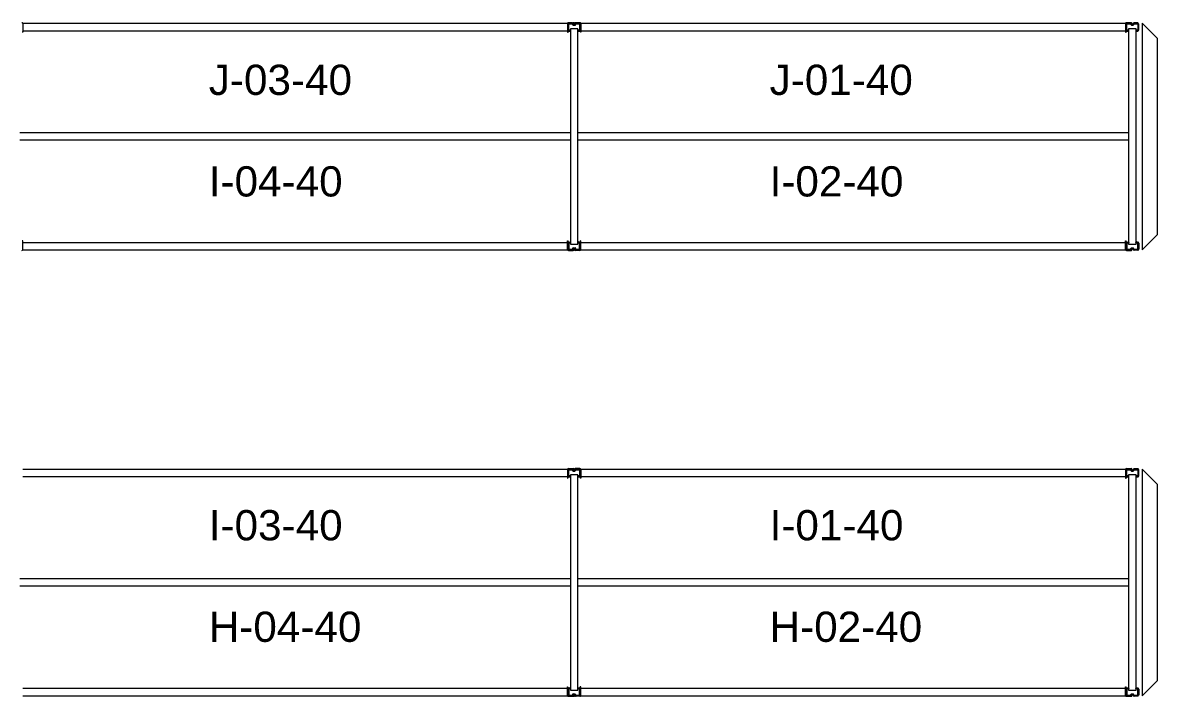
# Model space of a CAD drawing. Header units: inches. Extents: x 2743 to 10591, y -1604 to 5792.
# Drawn here: x 8731.9 to 9032, y 137.6 to 315.8 of the extents above; entities that cross this region are included whole.
import ezdxf

# ---------------------------------------------------------------- set-up
doc = ezdxf.new("R2010")
doc.units = ezdxf.units.IN
doc.header["$LTSCALE"] = 0.1875
doc.header["$MEASUREMENT"] = 0
for name, color, linetype, lineweight in [('22 Dimension', 7, 'Continuous', 5), ('32 Echelle', 160, 'Continuous', 15), ('33 Poutre', 30, 'Continuous', 15), ('37 Protection', 1, 'Continuous', 15)]:
    doc.layers.add(name, color=color, linetype=linetype, lineweight=lineweight)
doc.styles.add('arial', font='')
doc.styles.get('arial').set_extended_font_data('Arial')

msp = doc.modelspace()

# ---------------------------------------------------------------- hatches: boundary and pattern name
at = {"layer": '32 Echelle'}
for points in [[(8876.77285, 313.49574), (8876.77285, 313.68324), (8876.58535, 313.68324)], [(8876.77285, 313.49574), (8876.77285, 313.68324), (8876.58535, 313.68324)], [(8878.77285, 313.49574), (8878.77285, 313.68324), (8878.96035, 313.68324)], [(8878.77285, 313.49574), (8878.77285, 313.68324), (8878.96035, 313.68324)], [(9024.39785, 313.49574), (9024.39785, 313.68324), (9024.21035, 313.68324)], [(9026.39785, 313.49574), (9026.39785, 313.68324), (9026.58535, 313.68324)], [(8876.77285, 257.87074), (8876.77285, 257.68324), (8876.58535, 257.68324)], [(8876.77285, 257.87074), (8876.77285, 257.68324), (8876.58535, 257.68324)], [(8878.77285, 257.87074), (8878.77285, 257.68324), (8878.96035, 257.68324)], [(8878.77285, 257.87074), (8878.77285, 257.68324), (8878.96035, 257.68324)], [(9024.39785, 257.87074), (9024.39785, 257.68324), (9024.21035, 257.68324)], [(9026.39785, 257.87074), (9026.39785, 257.68324), (9026.58535, 257.68324)], [(8876.7668, 195.49574), (8876.7668, 195.68324), (8876.5793, 195.68324)], [(8876.7668, 195.49574), (8876.7668, 195.68324), (8876.5793, 195.68324)], [(8878.7668, 195.49574), (8878.7668, 195.68324), (8878.9543, 195.68324)], [(8878.7668, 195.49574), (8878.7668, 195.68324), (8878.9543, 195.68324)], [(9024.3918, 195.49574), (9024.3918, 195.68324), (9024.2043, 195.68324)], [(9026.3918, 195.49574), (9026.3918, 195.68324), (9026.5793, 195.68324)], [(8876.7668, 139.87074), (8876.7668, 139.68324), (8876.5793, 139.68324)], [(8876.7668, 139.87074), (8876.7668, 139.68324), (8876.5793, 139.68324)], [(8878.7668, 139.87074), (8878.7668, 139.68324), (8878.9543, 139.68324)], [(8878.7668, 139.87074), (8878.7668, 139.68324), (8878.9543, 139.68324)], [(9024.3918, 139.87074), (9024.3918, 139.68324), (9024.2043, 139.68324)], [(9026.3918, 139.87074), (9026.3918, 139.68324), (9026.5793, 139.68324)]]:
    msp.add_hatch(color=256, dxfattribs=at).paths.add_polyline_path(points)

# ---------------------------------------------------------------- linework, layer by layer
at = {"layer": '22 Dimension'}
for p, q in [((8876.77285, 286.68324), (8731.14785, 286.68324)), ((9024.39785, 286.68324), (8878.77285, 286.68324)), ((8876.77285, 284.68324), (8731.14785, 284.68324)), ((9024.39785, 284.68324), (8878.77285, 284.68324)), ((8876.7668, 168.68324), (8731.1418, 168.68324)), ((9024.3918, 168.68324), (8878.7668, 168.68324)), ((8876.7668, 166.68324), (8731.1418, 166.68324)), ((9024.3918, 166.68324), (8878.7668, 166.68324))]:
    msp.add_line(p, q, dxfattribs=at)
at = {"layer": '32 Echelle', "linetype": 'Continuous', "lineweight": 25}
for p, q in [((8876.14789, 315.49949), (8876.14789, 313.86699)), ((8876.14789, 315.49949), (8876.14789, 313.86699)), ((8876.23789, 313.86699), (8876.23789, 315.49949)), ((8876.23789, 313.86699), (8876.23789, 315.49949)), ((8877.26048, 315.68324), (8876.33164, 315.68324)), ((8877.26048, 315.68324), (8876.33164, 315.68324)), ((8876.33164, 315.59324), (8877.26048, 315.59324)), ((8876.33164, 315.59324), (8877.26048, 315.59324)), ((8877.35013, 315.5269), (8877.39404, 315.38326)), ((8877.35013, 315.5269), (8877.39404, 315.38326)), ((8877.48011, 315.40958), (8877.4362, 315.55321)), ((8877.48011, 315.40958), (8877.4362, 315.55321)), ((8877.97593, 315.34324), (8877.56976, 315.34324)), ((8877.97593, 315.34324), (8877.56976, 315.34324)), ((8877.56976, 315.25324), (8877.97593, 315.25324)), ((8877.56976, 315.25324), (8877.97593, 315.25324)), ((8878.10949, 315.55321), (8878.06558, 315.40958)), ((8878.10949, 315.55321), (8878.06558, 315.40958)), ((8878.15165, 315.38326), (8878.19556, 315.5269)), ((8878.15165, 315.38326), (8878.19556, 315.5269)), ((8879.21405, 315.68324), (8878.28522, 315.68324)), ((8879.21405, 315.68324), (8878.28522, 315.68324)), ((8878.28522, 315.59324), (8879.21405, 315.59324)), ((8878.28522, 315.59324), (8879.21405, 315.59324)), ((8879.3078, 315.49949), (8879.3078, 313.86699)), ((8879.3078, 315.49949), (8879.3078, 313.86699)), ((8879.3978, 313.86699), (8879.3978, 315.49949)), ((8879.3978, 313.86699), (8879.3978, 315.49949)), ((9023.77289, 315.49949), (9023.77289, 313.86699)), ((9023.86289, 313.86699), (9023.86289, 315.49949)), ((9024.88548, 315.68324), (9023.95664, 315.68324)), ((9023.95664, 315.59324), (9024.88548, 315.59324)), ((9024.97513, 315.5269), (9025.01904, 315.38326)), ((9025.10511, 315.40958), (9025.0612, 315.55321)), ((9025.60093, 315.34324), (9025.19476, 315.34324)), ((9025.19476, 315.25324), (9025.60093, 315.25324)), ((9025.73449, 315.55321), (9025.69058, 315.40958)), ((9025.77665, 315.38326), (9025.82056, 315.5269)), ((9026.83905, 315.68324), (9025.91022, 315.68324)), ((9025.91022, 315.59324), (9026.83905, 315.59324)), ((9026.9328, 315.49949), (9026.9328, 313.86699)), ((9027.0228, 313.86699), (9027.0228, 315.49949)), ((8876.74789, 313.77324), (8876.33164, 313.77324)), ((8876.74789, 313.77324), (8876.33164, 313.77324)), ((8876.33164, 313.68324), (8876.74789, 313.68324)), ((8876.33164, 313.68324), (8876.74789, 313.68324)), ((8876.74789, 313.68324), (8876.74789, 313.77324)), ((8876.74789, 313.68324), (8876.74789, 313.77324)), ((8879.21405, 313.77324), (8878.7978, 313.77324)), ((8878.7978, 313.77324), (8878.7978, 313.68324)), ((8879.21405, 313.77324), (8878.7978, 313.77324)), ((8878.7978, 313.77324), (8878.7978, 313.68324)), ((8878.7978, 313.68324), (8879.21405, 313.68324)), ((8878.7978, 313.68324), (8879.21405, 313.68324)), ((9024.37289, 313.77324), (9023.95664, 313.77324)), ((9023.95664, 313.68324), (9024.37289, 313.68324)), ((9024.37289, 313.68324), (9024.37289, 313.77324)), ((9026.83905, 313.77324), (9026.4228, 313.77324)), ((9026.4228, 313.77324), (9026.4228, 313.68324)), ((9026.4228, 313.68324), (9026.83905, 313.68324)), ((8876.14789, 255.86699), (8876.14789, 257.49949)), ((8876.14789, 255.86699), (8876.14789, 257.49949)), ((8876.23789, 257.49949), (8876.23789, 255.86699)), ((8876.23789, 257.49949), (8876.23789, 255.86699)), ((8876.33164, 257.68324), (8876.74789, 257.68324)), ((8876.33164, 257.68324), (8876.74789, 257.68324)), ((8876.74789, 257.59324), (8876.33164, 257.59324)), ((8876.74789, 257.59324), (8876.33164, 257.59324)), ((8876.33164, 255.77324), (8877.26048, 255.77324)), ((8876.33164, 255.77324), (8877.26048, 255.77324)), ((8877.26048, 255.68324), (8876.33164, 255.68324)), ((8877.26048, 255.68324), (8876.33164, 255.68324)), ((8876.74789, 257.68324), (8876.74789, 257.59324)), ((8876.74789, 257.68324), (8876.74789, 257.59324)), ((8877.35013, 255.83958), (8877.39404, 255.98321)), ((8877.35013, 255.83958), (8877.39404, 255.98321)), ((8877.48011, 255.9569), (8877.4362, 255.81326)), ((8877.48011, 255.9569), (8877.4362, 255.81326)), ((8877.56976, 256.11324), (8877.97593, 256.11324)), ((8877.56976, 256.11324), (8877.97593, 256.11324)), ((8877.97593, 256.02324), (8877.56976, 256.02324)), ((8877.97593, 256.02324), (8877.56976, 256.02324)), ((8878.10949, 255.81326), (8878.06558, 255.9569)), ((8878.10949, 255.81326), (8878.06558, 255.9569)), ((8878.15165, 255.98321), (8878.19556, 255.83958)), ((8878.15165, 255.98321), (8878.19556, 255.83958)), ((8878.28522, 255.77324), (8879.21405, 255.77324)), ((8878.28522, 255.77324), (8879.21405, 255.77324)), ((8879.21405, 255.68324), (8878.28522, 255.68324)), ((8879.21405, 255.68324), (8878.28522, 255.68324)), ((8878.7978, 257.68324), (8879.21405, 257.68324)), ((8878.7978, 257.59324), (8878.7978, 257.68324)), ((8878.7978, 257.68324), (8879.21405, 257.68324)), ((8878.7978, 257.59324), (8878.7978, 257.68324)), ((8879.21405, 257.59324), (8878.7978, 257.59324)), ((8879.21405, 257.59324), (8878.7978, 257.59324)), ((8879.3078, 255.86699), (8879.3078, 257.49949)), ((8879.3078, 255.86699), (8879.3078, 257.49949)), ((8879.3978, 257.49949), (8879.3978, 255.86699)), ((8879.3978, 257.49949), (8879.3978, 255.86699)), ((9023.77289, 255.86699), (9023.77289, 257.49949)), ((9023.86289, 257.49949), (9023.86289, 255.86699)), ((9023.95664, 257.68324), (9024.37289, 257.68324)), ((9024.37289, 257.59324), (9023.95664, 257.59324)), ((9023.95664, 255.77324), (9024.88548, 255.77324)), ((9024.88548, 255.68324), (9023.95664, 255.68324)), ((9024.37289, 257.68324), (9024.37289, 257.59324)), ((9024.97513, 255.83958), (9025.01904, 255.98321)), ((9025.10511, 255.9569), (9025.0612, 255.81326)), ((9025.19476, 256.11324), (9025.60093, 256.11324)), ((9025.60093, 256.02324), (9025.19476, 256.02324)), ((9025.73449, 255.81326), (9025.69058, 255.9569)), ((9025.77665, 255.98321), (9025.82056, 255.83958)), ((9025.91022, 255.77324), (9026.83905, 255.77324)), ((9026.83905, 255.68324), (9025.91022, 255.68324)), ((9026.4228, 257.68324), (9026.83905, 257.68324)), ((9026.4228, 257.59324), (9026.4228, 257.68324)), ((9026.83905, 257.59324), (9026.4228, 257.59324)), ((9026.9328, 255.86699), (9026.9328, 257.49949)), ((9027.0228, 257.49949), (9027.0228, 255.86699)), ((8876.14185, 197.49949), (8876.14185, 195.86699)), ((8876.14185, 197.49949), (8876.14185, 195.86699)), ((8876.23185, 195.86699), (8876.23185, 197.49949)), ((8876.23185, 195.86699), (8876.23185, 197.49949)), ((8877.25443, 197.68324), (8876.3256, 197.68324)), ((8877.25443, 197.68324), (8876.3256, 197.68324)), ((8876.3256, 197.59324), (8877.25443, 197.59324)), ((8876.3256, 197.59324), (8877.25443, 197.59324)), ((8876.74185, 195.77324), (8876.3256, 195.77324)), ((8876.74185, 195.77324), (8876.3256, 195.77324)), ((8876.3256, 195.68324), (8876.74185, 195.68324)), ((8876.3256, 195.68324), (8876.74185, 195.68324)), ((8876.74185, 195.68324), (8876.74185, 195.77324)), ((8876.74185, 195.68324), (8876.74185, 195.77324)), ((8877.34409, 197.5269), (8877.388, 197.38326)), ((8877.34409, 197.5269), (8877.388, 197.38326)), ((8877.47407, 197.40958), (8877.43015, 197.55321)), ((8877.47407, 197.40958), (8877.43015, 197.55321)), ((8877.96989, 197.34324), (8877.56372, 197.34324)), ((8877.96989, 197.34324), (8877.56372, 197.34324)), ((8877.56372, 197.25324), (8877.96989, 197.25324)), ((8877.56372, 197.25324), (8877.96989, 197.25324)), ((8878.10345, 197.55321), (8878.05954, 197.40958)), ((8878.10345, 197.55321), (8878.05954, 197.40958)), ((8878.14561, 197.38326), (8878.18952, 197.5269)), ((8878.14561, 197.38326), (8878.18952, 197.5269)), ((8879.20801, 197.68324), (8878.27917, 197.68324)), ((8879.20801, 197.68324), (8878.27917, 197.68324)), ((8878.27917, 197.59324), (8879.20801, 197.59324)), ((8878.27917, 197.59324), (8879.20801, 197.59324)), ((8879.20801, 195.77324), (8878.79176, 195.77324)), ((8878.79176, 195.77324), (8878.79176, 195.68324)), ((8879.20801, 195.77324), (8878.79176, 195.77324)), ((8878.79176, 195.77324), (8878.79176, 195.68324)), ((8878.79176, 195.68324), (8879.20801, 195.68324)), ((8878.79176, 195.68324), (8879.20801, 195.68324)), ((8879.30176, 197.49949), (8879.30176, 195.86699)), ((8879.30176, 197.49949), (8879.30176, 195.86699)), ((8879.39176, 195.86699), (8879.39176, 197.49949)), ((8879.39176, 195.86699), (8879.39176, 197.49949)), ((9023.76685, 197.49949), (9023.76685, 195.86699)), ((9023.85685, 195.86699), (9023.85685, 197.49949)), ((9024.87943, 197.68324), (9023.9506, 197.68324)), ((9023.9506, 197.59324), (9024.87943, 197.59324)), ((9024.36685, 195.77324), (9023.9506, 195.77324)), ((9023.9506, 195.68324), (9024.36685, 195.68324)), ((9024.36685, 195.68324), (9024.36685, 195.77324)), ((9024.96909, 197.5269), (9025.013, 197.38326)), ((9025.09907, 197.40958), (9025.05515, 197.55321)), ((9025.59489, 197.34324), (9025.18872, 197.34324)), ((9025.18872, 197.25324), (9025.59489, 197.25324)), ((9025.72845, 197.55321), (9025.68454, 197.40958)), ((9025.77061, 197.38326), (9025.81452, 197.5269)), ((9026.83301, 197.68324), (9025.90417, 197.68324)), ((9025.90417, 197.59324), (9026.83301, 197.59324)), ((9026.83301, 195.77324), (9026.41676, 195.77324)), ((9026.41676, 195.77324), (9026.41676, 195.68324)), ((9026.41676, 195.68324), (9026.83301, 195.68324)), ((9026.92676, 197.49949), (9026.92676, 195.86699)), ((9027.01676, 195.86699), (9027.01676, 197.49949)), ((8876.14185, 137.86699), (8876.14185, 139.49949)), ((8876.14185, 137.86699), (8876.14185, 139.49949)), ((8876.23185, 139.49949), (8876.23185, 137.86699)), ((8876.23185, 139.49949), (8876.23185, 137.86699)), ((8876.3256, 139.68324), (8876.74185, 139.68324)), ((8876.3256, 139.68324), (8876.74185, 139.68324)), ((8876.74185, 139.59324), (8876.3256, 139.59324)), ((8876.74185, 139.59324), (8876.3256, 139.59324)), ((8876.74185, 139.68324), (8876.74185, 139.59324)), ((8876.74185, 139.68324), (8876.74185, 139.59324)), ((8877.56372, 138.11324), (8877.96989, 138.11324)), ((8877.56372, 138.11324), (8877.96989, 138.11324)), ((8878.79176, 139.68324), (8879.20801, 139.68324)), ((8878.79176, 139.59324), (8878.79176, 139.68324)), ((8878.79176, 139.68324), (8879.20801, 139.68324)), ((8878.79176, 139.59324), (8878.79176, 139.68324)), ((8879.20801, 139.59324), (8878.79176, 139.59324)), ((8879.20801, 139.59324), (8878.79176, 139.59324)), ((8879.30176, 137.86699), (8879.30176, 139.49949)), ((8879.30176, 137.86699), (8879.30176, 139.49949)), ((8879.39176, 139.49949), (8879.39176, 137.86699)), ((8879.39176, 139.49949), (8879.39176, 137.86699)), ((9023.76685, 137.86699), (9023.76685, 139.49949)), ((9023.85685, 139.49949), (9023.85685, 137.86699)), ((9023.9506, 139.68324), (9024.36685, 139.68324)), ((9024.36685, 139.59324), (9023.9506, 139.59324)), ((9024.36685, 139.68324), (9024.36685, 139.59324)), ((9025.18872, 138.11324), (9025.59489, 138.11324)), ((9026.41676, 139.68324), (9026.83301, 139.68324)), ((9026.41676, 139.59324), (9026.41676, 139.68324)), ((9026.83301, 139.59324), (9026.41676, 139.59324)), ((9026.92676, 137.86699), (9026.92676, 139.49949)), ((9027.01676, 139.49949), (9027.01676, 137.86699)), ((8876.3256, 137.77324), (8877.25443, 137.77324)), ((8876.3256, 137.77324), (8877.25443, 137.77324)), ((8877.25443, 137.68324), (8876.3256, 137.68324)), ((8877.25443, 137.68324), (8876.3256, 137.68324)), ((8877.34409, 137.83958), (8877.388, 137.98321)), ((8877.34409, 137.83958), (8877.388, 137.98321)), ((8877.47407, 137.9569), (8877.43015, 137.81326)), ((8877.47407, 137.9569), (8877.43015, 137.81326)), ((8877.96989, 138.02324), (8877.56372, 138.02324)), ((8877.96989, 138.02324), (8877.56372, 138.02324)), ((8878.10345, 137.81326), (8878.05954, 137.9569)), ((8878.10345, 137.81326), (8878.05954, 137.9569)), ((8878.14561, 137.98321), (8878.18952, 137.83958)), ((8878.14561, 137.98321), (8878.18952, 137.83958)), ((8878.27917, 137.77324), (8879.20801, 137.77324)), ((8878.27917, 137.77324), (8879.20801, 137.77324)), ((8879.20801, 137.68324), (8878.27917, 137.68324)), ((8879.20801, 137.68324), (8878.27917, 137.68324)), ((9023.9506, 137.77324), (9024.87943, 137.77324)), ((9024.87943, 137.68324), (9023.9506, 137.68324)), ((9024.96909, 137.83958), (9025.013, 137.98321)), ((9025.09907, 137.9569), (9025.05515, 137.81326)), ((9025.59489, 138.02324), (9025.18872, 138.02324)), ((9025.72845, 137.81326), (9025.68454, 137.9569)), ((9025.77061, 137.98321), (9025.81452, 137.83958)), ((9025.90417, 137.77324), (9026.83301, 137.77324)), ((9026.83301, 137.68324), (9025.90417, 137.68324))]:
    msp.add_line(p, q, dxfattribs=at)
at = {"layer": '32 Echelle'}
for p, q in [((8876.77285, 313.68324), (8876.58535, 313.68324)), ((8876.77285, 313.49574), (8876.58535, 313.68324)), ((8876.77285, 313.68324), (8876.58535, 313.68324)), ((8876.77285, 313.49574), (8876.58535, 313.68324)), ((8878.77285, 314.18324), (8876.77285, 314.18324)), ((8876.77285, 314.18324), (8876.77285, 257.18324)), ((8878.77285, 314.18324), (8876.77285, 314.18324)), ((8876.77285, 314.18324), (8876.77285, 257.18324)), ((8876.77285, 313.49574), (8876.77285, 313.68324)), ((8876.77285, 313.49574), (8876.77285, 313.68324)), ((8878.77285, 257.18324), (8878.77285, 314.18324)), ((8878.77285, 257.18324), (8878.77285, 314.18324)), ((8878.77285, 313.68324), (8878.96035, 313.68324)), ((8878.77285, 313.49574), (8878.77285, 313.68324)), ((8878.77285, 313.49574), (8878.96035, 313.68324)), ((8878.77285, 313.68324), (8878.96035, 313.68324)), ((8878.77285, 313.49574), (8878.77285, 313.68324)), ((8878.77285, 313.49574), (8878.96035, 313.68324)), ((9024.39785, 313.68324), (9024.21035, 313.68324)), ((9024.39785, 313.49574), (9024.21035, 313.68324)), ((9026.39785, 314.18324), (9024.39785, 314.18324)), ((9024.39785, 314.18324), (9024.39785, 257.18324)), ((9024.39785, 313.49574), (9024.39785, 313.68324)), ((9026.39785, 257.18324), (9026.39785, 314.18324)), ((9026.39785, 313.68324), (9026.58535, 313.68324)), ((9026.39785, 313.49574), (9026.39785, 313.68324)), ((9026.39785, 313.49574), (9026.58535, 313.68324)), ((8876.77285, 257.87074), (8876.58535, 257.68324)), ((8876.77285, 257.87074), (8876.58535, 257.68324)), ((8876.77285, 257.68324), (8876.58535, 257.68324)), ((8876.77285, 257.68324), (8876.58535, 257.68324)), ((8876.77285, 257.87074), (8876.77285, 257.68324)), ((8876.77285, 257.87074), (8876.77285, 257.68324)), ((8876.77285, 257.18324), (8878.77285, 257.18324)), ((8876.77285, 257.18324), (8878.77285, 257.18324)), ((8878.77285, 257.87074), (8878.77285, 257.68324)), ((8878.77285, 257.87074), (8878.96035, 257.68324)), ((8878.77285, 257.87074), (8878.77285, 257.68324)), ((8878.77285, 257.87074), (8878.96035, 257.68324)), ((8878.77285, 257.68324), (8878.96035, 257.68324)), ((8878.77285, 257.68324), (8878.96035, 257.68324)), ((9024.39785, 257.87074), (9024.21035, 257.68324)), ((9024.39785, 257.68324), (9024.21035, 257.68324)), ((9024.39785, 257.87074), (9024.39785, 257.68324)), ((9024.39785, 257.18324), (9026.39785, 257.18324)), ((9026.39785, 257.87074), (9026.39785, 257.68324)), ((9026.39785, 257.87074), (9026.58535, 257.68324)), ((9026.39785, 257.68324), (9026.58535, 257.68324)), ((8876.7668, 195.68324), (8876.5793, 195.68324)), ((8876.7668, 195.49574), (8876.5793, 195.68324)), ((8876.7668, 195.68324), (8876.5793, 195.68324)), ((8876.7668, 195.49574), (8876.5793, 195.68324)), ((8878.7668, 196.18324), (8876.7668, 196.18324)), ((8876.7668, 196.18324), (8876.7668, 139.18324)), ((8878.7668, 196.18324), (8876.7668, 196.18324)), ((8876.7668, 196.18324), (8876.7668, 139.18324)), ((8876.7668, 195.49574), (8876.7668, 195.68324)), ((8876.7668, 195.49574), (8876.7668, 195.68324)), ((8878.7668, 139.18324), (8878.7668, 196.18324)), ((8878.7668, 139.18324), (8878.7668, 196.18324)), ((8878.7668, 195.68324), (8878.9543, 195.68324)), ((8878.7668, 195.49574), (8878.7668, 195.68324)), ((8878.7668, 195.49574), (8878.9543, 195.68324)), ((8878.7668, 195.68324), (8878.9543, 195.68324)), ((8878.7668, 195.49574), (8878.7668, 195.68324)), ((8878.7668, 195.49574), (8878.9543, 195.68324)), ((9024.3918, 195.68324), (9024.2043, 195.68324)), ((9024.3918, 195.49574), (9024.2043, 195.68324)), ((9026.3918, 196.18324), (9024.3918, 196.18324)), ((9024.3918, 196.18324), (9024.3918, 139.18324)), ((9024.3918, 195.49574), (9024.3918, 195.68324)), ((9026.3918, 139.18324), (9026.3918, 196.18324)), ((9026.3918, 195.68324), (9026.5793, 195.68324)), ((9026.3918, 195.49574), (9026.3918, 195.68324)), ((9026.3918, 195.49574), (9026.5793, 195.68324)), ((8876.7668, 139.87074), (8876.5793, 139.68324)), ((8876.7668, 139.87074), (8876.5793, 139.68324)), ((8876.7668, 139.68324), (8876.5793, 139.68324)), ((8876.7668, 139.68324), (8876.5793, 139.68324)), ((8876.7668, 139.87074), (8876.7668, 139.68324)), ((8876.7668, 139.87074), (8876.7668, 139.68324)), ((8876.7668, 139.18324), (8878.7668, 139.18324)), ((8876.7668, 139.18324), (8878.7668, 139.18324)), ((8878.7668, 139.87074), (8878.7668, 139.68324)), ((8878.7668, 139.87074), (8878.9543, 139.68324)), ((8878.7668, 139.87074), (8878.7668, 139.68324)), ((8878.7668, 139.87074), (8878.9543, 139.68324)), ((8878.7668, 139.68324), (8878.9543, 139.68324)), ((8878.7668, 139.68324), (8878.9543, 139.68324)), ((9024.3918, 139.87074), (9024.2043, 139.68324)), ((9024.3918, 139.68324), (9024.2043, 139.68324)), ((9024.3918, 139.87074), (9024.3918, 139.68324)), ((9024.3918, 139.18324), (9026.3918, 139.18324)), ((9026.3918, 139.87074), (9026.3918, 139.68324)), ((9026.3918, 139.87074), (9026.5793, 139.68324)), ((9026.3918, 139.68324), (9026.5793, 139.68324))]:
    msp.add_line(p, q, dxfattribs=at)
at = {"layer": '32 Echelle', "linetype": 'Continuous', "lineweight": 25}
for centre, radius, start, end in [((8876.33164, 315.49949), 0.18375, 90, 180), ((8876.33164, 315.49949), 0.18375, 90, 180), ((8876.33164, 315.49949), 0.09375, 90, 180), ((8876.33164, 315.49949), 0.09375, 90, 180), ((8877.26048, 315.49949), 0.18375, 17, 90), ((8877.26048, 315.49949), 0.18375, 17, 90), ((8877.26048, 315.49949), 0.09375, 17, 90), ((8877.26048, 315.49949), 0.09375, 17, 90), ((8877.56976, 315.43699), 0.18375, 197, 270), ((8877.56976, 315.43699), 0.18375, 197, 270), ((8877.56976, 315.43699), 0.09375, 197, 270), ((8877.56976, 315.43699), 0.09375, 197, 270), ((8877.97593, 315.43699), 0.09375, 270, 343), ((8877.97593, 315.43699), 0.09375, 270, 343), ((8877.97593, 315.43699), 0.18375, 270, 343), ((8877.97593, 315.43699), 0.18375, 270, 343), ((8878.28522, 315.49949), 0.18375, 90, 163), ((8878.28522, 315.49949), 0.18375, 90, 163), ((8878.28522, 315.49949), 0.09375, 90, 163), ((8878.28522, 315.49949), 0.09375, 90, 163), ((8879.21405, 315.49949), 0.18375, 0, 90), ((8879.21405, 315.49949), 0.18375, 0, 90), ((8879.21405, 315.49949), 0.09375, 0, 90), ((8879.21405, 315.49949), 0.09375, 0, 90), ((9023.95664, 315.49949), 0.18375, 90, 180), ((9023.95664, 315.49949), 0.09375, 90, 180), ((9024.88548, 315.49949), 0.18375, 17, 90), ((9024.88548, 315.49949), 0.09375, 17, 90), ((9025.19476, 315.43699), 0.18375, 197, 270), ((9025.19476, 315.43699), 0.09375, 197, 270), ((9025.60093, 315.43699), 0.09375, 270, 343), ((9025.60093, 315.43699), 0.18375, 270, 343), ((9025.91022, 315.49949), 0.18375, 90, 163), ((9025.91022, 315.49949), 0.09375, 90, 163), ((9026.83905, 315.49949), 0.18375, 0, 90), ((9026.83905, 315.49949), 0.09375, 0, 90), ((8876.33164, 313.86699), 0.18375, 180, 270), ((8876.33164, 313.86699), 0.18375, 180, 270), ((8876.33164, 313.86699), 0.09375, 180, 270), ((8876.33164, 313.86699), 0.09375, 180, 270), ((8879.21405, 313.86699), 0.09375, 270, 0), ((8879.21405, 313.86699), 0.18375, 270, 0), ((8879.21405, 313.86699), 0.09375, 270, 0), ((8879.21405, 313.86699), 0.18375, 270, 0), ((9023.95664, 313.86699), 0.18375, 180, 270), ((9023.95664, 313.86699), 0.09375, 180, 270), ((9026.83905, 313.86699), 0.09375, 270, 0), ((9026.83905, 313.86699), 0.18375, 270, 0), ((8876.33164, 257.49949), 0.18375, 90, 180), ((8876.33164, 257.49949), 0.18375, 90, 180), ((8876.33164, 255.86699), 0.18375, 180, 270), ((8876.33164, 255.86699), 0.18375, 180, 270), ((8876.33164, 257.49949), 0.09375, 90, 180), ((8876.33164, 257.49949), 0.09375, 90, 180), ((8876.33164, 255.86699), 0.09375, 180, 270), ((8876.33164, 255.86699), 0.09375, 180, 270), ((8877.26048, 255.86699), 0.09375, 270, 343), ((8877.26048, 255.86699), 0.09375, 270, 343), ((8877.26048, 255.86699), 0.18375, 270, 343), ((8877.26048, 255.86699), 0.18375, 270, 343), ((8877.56976, 255.92949), 0.18375, 90, 163), ((8877.56976, 255.92949), 0.18375, 90, 163), ((8877.56976, 255.92949), 0.09375, 90, 163), ((8877.56976, 255.92949), 0.09375, 90, 163), ((8877.97593, 255.92949), 0.18375, 17, 90), ((8877.97593, 255.92949), 0.18375, 17, 90), ((8877.97593, 255.92949), 0.09375, 17, 90), ((8877.97593, 255.92949), 0.09375, 17, 90), ((8878.28522, 255.86699), 0.18375, 197, 270), ((8878.28522, 255.86699), 0.18375, 197, 270), ((8878.28522, 255.86699), 0.09375, 197, 270), ((8878.28522, 255.86699), 0.09375, 197, 270), ((8879.21405, 257.49949), 0.18375, 0, 90), ((8879.21405, 257.49949), 0.18375, 0, 90), ((8879.21405, 257.49949), 0.09375, 0, 90), ((8879.21405, 257.49949), 0.09375, 0, 90), ((8879.21405, 255.86699), 0.09375, 270, 0), ((8879.21405, 255.86699), 0.18375, 270, 0), ((8879.21405, 255.86699), 0.09375, 270, 0), ((8879.21405, 255.86699), 0.18375, 270, 0), ((9023.95664, 257.49949), 0.18375, 90, 180), ((9023.95664, 255.86699), 0.18375, 180, 270), ((9023.95664, 257.49949), 0.09375, 90, 180), ((9023.95664, 255.86699), 0.09375, 180, 270), ((9024.88548, 255.86699), 0.09375, 270, 343), ((9024.88548, 255.86699), 0.18375, 270, 343), ((9025.19476, 255.92949), 0.18375, 90, 163), ((9025.19476, 255.92949), 0.09375, 90, 163), ((9025.60093, 255.92949), 0.18375, 17, 90), ((9025.60093, 255.92949), 0.09375, 17, 90), ((9025.91022, 255.86699), 0.18375, 197, 270), ((9025.91022, 255.86699), 0.09375, 197, 270), ((9026.83905, 257.49949), 0.18375, 0, 90), ((9026.83905, 257.49949), 0.09375, 0, 90), ((9026.83905, 255.86699), 0.09375, 270, 0), ((9026.83905, 255.86699), 0.18375, 270, 0), ((8876.3256, 197.49949), 0.18375, 90, 180), ((8876.3256, 197.49949), 0.18375, 90, 180), ((8876.3256, 195.86699), 0.18375, 180, 270), ((8876.3256, 195.86699), 0.18375, 180, 270), ((8876.3256, 197.49949), 0.09375, 90, 180), ((8876.3256, 197.49949), 0.09375, 90, 180), ((8876.3256, 195.86699), 0.09375, 180, 270), ((8876.3256, 195.86699), 0.09375, 180, 270), ((8877.25443, 197.49949), 0.18375, 17, 90), ((8877.25443, 197.49949), 0.18375, 17, 90), ((8877.25443, 197.49949), 0.09375, 17, 90), ((8877.25443, 197.49949), 0.09375, 17, 90), ((8877.56372, 197.43699), 0.18375, 197, 270), ((8877.56372, 197.43699), 0.18375, 197, 270), ((8877.56372, 197.43699), 0.09375, 197, 270), ((8877.56372, 197.43699), 0.09375, 197, 270), ((8877.96989, 197.43699), 0.09375, 270, 343), ((8877.96989, 197.43699), 0.09375, 270, 343), ((8877.96989, 197.43699), 0.18375, 270, 343), ((8877.96989, 197.43699), 0.18375, 270, 343), ((8878.27917, 197.49949), 0.18375, 90, 163), ((8878.27917, 197.49949), 0.18375, 90, 163), ((8878.27917, 197.49949), 0.09375, 90, 163), ((8878.27917, 197.49949), 0.09375, 90, 163), ((8879.20801, 197.49949), 0.18375, 0, 90), ((8879.20801, 197.49949), 0.18375, 0, 90), ((8879.20801, 197.49949), 0.09375, 0, 90), ((8879.20801, 197.49949), 0.09375, 0, 90), ((8879.20801, 195.86699), 0.09375, 270, 0), ((8879.20801, 195.86699), 0.18375, 270, 0), ((8879.20801, 195.86699), 0.09375, 270, 0), ((8879.20801, 195.86699), 0.18375, 270, 0), ((9023.9506, 197.49949), 0.18375, 90, 180), ((9023.9506, 195.86699), 0.18375, 180, 270), ((9023.9506, 197.49949), 0.09375, 90, 180), ((9023.9506, 195.86699), 0.09375, 180, 270), ((9024.87943, 197.49949), 0.18375, 17, 90), ((9024.87943, 197.49949), 0.09375, 17, 90), ((9025.18872, 197.43699), 0.18375, 197, 270), ((9025.18872, 197.43699), 0.09375, 197, 270), ((9025.59489, 197.43699), 0.09375, 270, 343), ((9025.59489, 197.43699), 0.18375, 270, 343), ((9025.90417, 197.49949), 0.18375, 90, 163), ((9025.90417, 197.49949), 0.09375, 90, 163), ((9026.83301, 197.49949), 0.18375, 0, 90), ((9026.83301, 197.49949), 0.09375, 0, 90), ((9026.83301, 195.86699), 0.09375, 270, 0), ((9026.83301, 195.86699), 0.18375, 270, 0), ((8876.3256, 139.49949), 0.18375, 90, 180), ((8876.3256, 139.49949), 0.18375, 90, 180), ((8876.3256, 139.49949), 0.09375, 90, 180), ((8876.3256, 139.49949), 0.09375, 90, 180), ((8877.56372, 137.92949), 0.18375, 90, 163), ((8877.56372, 137.92949), 0.18375, 90, 163), ((8877.96989, 137.92949), 0.18375, 17, 90), ((8877.96989, 137.92949), 0.18375, 17, 90), ((8879.20801, 139.49949), 0.18375, 0, 90), ((8879.20801, 139.49949), 0.18375, 0, 90), ((8879.20801, 139.49949), 0.09375, 0, 90), ((8879.20801, 139.49949), 0.09375, 0, 90), ((9023.9506, 139.49949), 0.18375, 90, 180), ((9023.9506, 139.49949), 0.09375, 90, 180), ((9025.18872, 137.92949), 0.18375, 90, 163), ((9025.59489, 137.92949), 0.18375, 17, 90), ((9026.83301, 139.49949), 0.18375, 0, 90), ((9026.83301, 139.49949), 0.09375, 0, 90), ((8876.3256, 137.86699), 0.18375, 180, 270), ((8876.3256, 137.86699), 0.18375, 180, 270), ((8876.3256, 137.86699), 0.09375, 180, 270), ((8876.3256, 137.86699), 0.09375, 180, 270), ((8877.25443, 137.86699), 0.09375, 270, 343), ((8877.25443, 137.86699), 0.09375, 270, 343), ((8877.25443, 137.86699), 0.18375, 270, 343), ((8877.25443, 137.86699), 0.18375, 270, 343), ((8877.56372, 137.92949), 0.09375, 90, 163), ((8877.56372, 137.92949), 0.09375, 90, 163), ((8877.96989, 137.92949), 0.09375, 17, 90), ((8877.96989, 137.92949), 0.09375, 17, 90), ((8878.27917, 137.86699), 0.18375, 197, 270), ((8878.27917, 137.86699), 0.18375, 197, 270), ((8878.27917, 137.86699), 0.09375, 197, 270), ((8878.27917, 137.86699), 0.09375, 197, 270), ((8879.20801, 137.86699), 0.09375, 270, 0), ((8879.20801, 137.86699), 0.18375, 270, 0), ((8879.20801, 137.86699), 0.09375, 270, 0), ((8879.20801, 137.86699), 0.18375, 270, 0), ((9023.9506, 137.86699), 0.18375, 180, 270), ((9023.9506, 137.86699), 0.09375, 180, 270), ((9024.87943, 137.86699), 0.09375, 270, 343), ((9024.87943, 137.86699), 0.18375, 270, 343), ((9025.18872, 137.92949), 0.09375, 90, 163), ((9025.59489, 137.92949), 0.09375, 17, 90), ((9025.90417, 137.86699), 0.18375, 197, 270), ((9025.90417, 137.86699), 0.09375, 197, 270), ((9026.83301, 137.86699), 0.09375, 270, 0), ((9026.83301, 137.86699), 0.18375, 270, 0)]:
    msp.add_arc(centre, radius, start, end, dxfattribs=at)
at = {"layer": '33 Poutre'}
for p, q in [((8731.89785, 315.68324), (8876.02285, 315.68324)), ((8731.89785, 315.68324), (8731.89785, 313.68324)), ((8731.89785, 315.55824), (8731.89785, 313.30224)), ((8876.02285, 315.68324), (8876.02285, 313.68324)), ((8876.02285, 315.55824), (8876.02285, 313.30224)), ((8876.14185, 315.55824), (8876.14185, 313.30224)), ((8876.26685, 315.80224), (8877.52885, 315.80224)), ((8877.52885, 315.68324), (8876.26685, 315.68324)), ((8877.65385, 315.34324), (8877.65385, 315.55824)), ((8877.65385, 315.34324), (8877.77285, 315.34324)), ((8877.77285, 315.34324), (8877.77285, 315.55824)), ((8877.77285, 315.34324), (8877.77285, 315.55824)), ((8877.89185, 315.34324), (8877.77285, 315.34324)), ((8877.89185, 315.34324), (8877.89185, 315.55824)), ((8879.27885, 315.80224), (8878.01685, 315.80224)), ((8878.01685, 315.68324), (8879.27885, 315.68324)), ((8879.40385, 315.55824), (8879.40385, 313.30224)), ((8879.52285, 315.68324), (9023.64785, 315.68324)), ((8879.52285, 315.68324), (8879.52285, 313.68324)), ((8879.52285, 315.55824), (8879.52285, 313.30224)), ((9023.64785, 315.68324), (9023.64785, 313.68324)), ((9023.64785, 315.55824), (9023.64785, 313.30224)), ((9023.76685, 315.55824), (9023.76685, 313.30224)), ((9023.89185, 315.80224), (9025.15385, 315.80224)), ((9025.15385, 315.68324), (9023.89185, 315.68324)), ((9025.27885, 315.34324), (9025.27885, 315.55824)), ((9025.27885, 315.34324), (9025.39785, 315.34324)), ((9025.39785, 315.34324), (9025.39785, 315.55824)), ((8731.89785, 313.30224), (8731.77885, 313.30224)), ((8731.89785, 313.68324), (8876.02285, 313.68324)), ((8876.02285, 313.30224), (8876.14185, 313.30224)), ((8879.52285, 313.30224), (8879.40385, 313.30224)), ((8879.52285, 313.68324), (9023.64785, 313.68324)), ((9023.64785, 313.30224), (9023.76685, 313.30224)), ((8731.89785, 258.06424), (8731.77885, 258.06424)), ((8731.89785, 255.80824), (8731.89785, 258.06424)), ((8731.89785, 257.68324), (8876.02285, 257.68324)), ((8731.89785, 255.68324), (8731.89785, 257.68324)), ((8731.89785, 255.68324), (8876.02285, 255.68324)), ((8876.02285, 255.80824), (8876.02285, 258.06424)), ((8876.02285, 258.06424), (8876.14185, 258.06424)), ((8876.02285, 255.68324), (8876.02285, 257.68324)), ((8876.14185, 255.80824), (8876.14185, 258.06424)), ((8877.52885, 255.68324), (8876.26685, 255.68324)), ((8876.26685, 255.56424), (8877.52885, 255.56424)), ((8877.65385, 256.02324), (8877.65385, 255.80824)), ((8877.65385, 256.02324), (8877.77285, 256.02324)), ((8877.77285, 256.02324), (8877.77285, 255.80824)), ((8877.77285, 256.02324), (8877.77285, 255.80824)), ((8877.89185, 256.02324), (8877.77285, 256.02324)), ((8877.89185, 256.02324), (8877.89185, 255.80824)), ((8878.01685, 255.68324), (8879.27885, 255.68324)), ((8879.27885, 255.56424), (8878.01685, 255.56424)), ((8879.52285, 258.06424), (8879.40385, 258.06424)), ((8879.40385, 255.80824), (8879.40385, 258.06424)), ((8879.52285, 255.80824), (8879.52285, 258.06424)), ((8879.52285, 257.68324), (9023.64785, 257.68324)), ((8879.52285, 255.68324), (8879.52285, 257.68324)), ((8879.52285, 255.68324), (9023.64785, 255.68324)), ((9023.64785, 255.80824), (9023.64785, 258.06424)), ((9023.64785, 258.06424), (9023.76685, 258.06424)), ((9023.64785, 255.68324), (9023.64785, 257.68324)), ((9023.76685, 255.80824), (9023.76685, 258.06424)), ((9025.15385, 255.68324), (9023.89185, 255.68324)), ((9023.89185, 255.56424), (9025.15385, 255.56424)), ((9025.27885, 256.02324), (9025.27885, 255.80824)), ((9025.27885, 256.02324), (9025.39785, 256.02324)), ((9025.39785, 256.02324), (9025.39785, 255.80824)), ((8731.8918, 197.68324), (8876.0168, 197.68324)), ((8731.8918, 195.68324), (8876.0168, 195.68324)), ((8876.0168, 197.68324), (8876.0168, 195.68324)), ((8876.0168, 197.55824), (8876.0168, 195.30224)), ((8876.0168, 195.30224), (8876.1358, 195.30224)), ((8876.1358, 197.55824), (8876.1358, 195.30224)), ((8876.2608, 197.80224), (8877.5228, 197.80224)), ((8877.5228, 197.68324), (8876.2608, 197.68324)), ((8877.6478, 197.34324), (8877.6478, 197.55824)), ((8877.6478, 197.34324), (8877.7668, 197.34324)), ((8877.7668, 197.34324), (8877.7668, 197.55824)), ((8877.7668, 197.34324), (8877.7668, 197.55824)), ((8877.8858, 197.34324), (8877.7668, 197.34324)), ((8877.8858, 197.34324), (8877.8858, 197.55824)), ((8879.2728, 197.80224), (8878.0108, 197.80224)), ((8878.0108, 197.68324), (8879.2728, 197.68324)), ((8879.3978, 197.55824), (8879.3978, 195.30224)), ((8879.5168, 195.30224), (8879.3978, 195.30224)), ((8879.5168, 197.68324), (9023.6418, 197.68324)), ((8879.5168, 197.68324), (8879.5168, 195.68324)), ((8879.5168, 197.55824), (8879.5168, 195.30224)), ((8879.5168, 195.68324), (9023.6418, 195.68324)), ((9023.6418, 197.68324), (9023.6418, 195.68324)), ((9023.6418, 197.55824), (9023.6418, 195.30224)), ((9023.6418, 195.30224), (9023.7608, 195.30224)), ((9023.7608, 197.55824), (9023.7608, 195.30224)), ((9023.8858, 197.80224), (9025.1478, 197.80224)), ((9025.1478, 197.68324), (9023.8858, 197.68324)), ((9025.2728, 197.34324), (9025.2728, 197.55824)), ((9025.2728, 197.34324), (9025.3918, 197.34324)), ((9025.3918, 197.34324), (9025.3918, 197.55824)), ((8731.8918, 139.68324), (8876.0168, 139.68324)), ((8876.0168, 137.80824), (8876.0168, 140.06424)), ((8876.0168, 140.06424), (8876.1358, 140.06424)), ((8876.0168, 137.68324), (8876.0168, 139.68324)), ((8876.1358, 137.80824), (8876.1358, 140.06424)), ((8879.5168, 140.06424), (8879.3978, 140.06424)), ((8879.3978, 137.80824), (8879.3978, 140.06424)), ((8879.5168, 137.80824), (8879.5168, 140.06424)), ((8879.5168, 139.68324), (9023.6418, 139.68324)), ((8879.5168, 137.68324), (8879.5168, 139.68324)), ((9023.6418, 137.80824), (9023.6418, 140.06424)), ((9023.6418, 140.06424), (9023.7608, 140.06424)), ((9023.6418, 137.68324), (9023.6418, 139.68324)), ((9023.7608, 137.80824), (9023.7608, 140.06424)), ((8731.8918, 137.68324), (8876.0168, 137.68324)), ((8877.5228, 137.68324), (8876.2608, 137.68324)), ((8876.2608, 137.56424), (8877.5228, 137.56424)), ((8877.6478, 138.02324), (8877.6478, 137.80824)), ((8877.6478, 138.02324), (8877.7668, 138.02324)), ((8877.7668, 138.02324), (8877.7668, 137.80824)), ((8877.7668, 138.02324), (8877.7668, 137.80824)), ((8877.8858, 138.02324), (8877.7668, 138.02324)), ((8877.8858, 138.02324), (8877.8858, 137.80824)), ((8878.0108, 137.68324), (8879.2728, 137.68324)), ((8879.2728, 137.56424), (8878.0108, 137.56424)), ((8879.5168, 137.68324), (9023.6418, 137.68324)), ((9025.1478, 137.68324), (9023.8858, 137.68324)), ((9023.8858, 137.56424), (9025.1478, 137.56424)), ((9025.2728, 138.02324), (9025.2728, 137.80824)), ((9025.2728, 138.02324), (9025.3918, 138.02324)), ((9025.3918, 138.02324), (9025.3918, 137.80824))]:
    msp.add_line(p, q, dxfattribs=at)
for centre, radius, start, end in [((8731.65385, 315.55824), 0.244, 0, 90), ((8876.26685, 315.55824), 0.244, 90, 180), ((8876.26685, 315.55824), 0.125, 90, 180), ((8877.52885, 315.55824), 0.244, 0, 90), ((8877.52885, 315.55824), 0.125, 0, 90), ((8878.01685, 315.55824), 0.244, 90, 180), ((8878.01685, 315.55824), 0.125, 90, 180), ((8879.27885, 315.55824), 0.244, 0, 90), ((8879.27885, 315.55824), 0.125, 0, 90), ((9023.89185, 315.55824), 0.244, 90, 180), ((9023.89185, 315.55824), 0.125, 90, 180), ((9025.15385, 315.55824), 0.244, 0, 90), ((9025.15385, 315.55824), 0.125, 0, 90), ((8731.65385, 255.80824), 0.244, 270, 0), ((8876.26685, 255.80824), 0.244, 180, 270), ((8876.26685, 255.80824), 0.125, 180, 270), ((8877.52885, 255.80824), 0.125, 270, 0), ((8877.52885, 255.80824), 0.244, 270, 0), ((8878.01685, 255.80824), 0.244, 180, 270), ((8878.01685, 255.80824), 0.125, 180, 270), ((8879.27885, 255.80824), 0.244, 270, 0), ((8879.27885, 255.80824), 0.125, 270, 0), ((9023.89185, 255.80824), 0.244, 180, 270), ((9023.89185, 255.80824), 0.125, 180, 270), ((9025.15385, 255.80824), 0.125, 270, 0), ((9025.15385, 255.80824), 0.244, 270, 0), ((8876.2608, 197.55824), 0.244, 90, 180), ((8876.2608, 197.55824), 0.125, 90, 180), ((8877.5228, 197.55824), 0.244, 0, 90), ((8877.5228, 197.55824), 0.125, 0, 90), ((8878.0108, 197.55824), 0.244, 90, 180), ((8878.0108, 197.55824), 0.125, 90, 180), ((8879.2728, 197.55824), 0.244, 0, 90), ((8879.2728, 197.55824), 0.125, 0, 90), ((9023.8858, 197.55824), 0.244, 90, 180), ((9023.8858, 197.55824), 0.125, 90, 180), ((9025.1478, 197.55824), 0.244, 0, 90), ((9025.1478, 197.55824), 0.125, 0, 90), ((8876.2608, 137.80824), 0.244, 180, 270), ((8876.2608, 137.80824), 0.125, 180, 270), ((8877.5228, 137.80824), 0.125, 270, 0), ((8877.5228, 137.80824), 0.244, 270, 0), ((8878.0108, 137.80824), 0.244, 180, 270), ((8878.0108, 137.80824), 0.125, 180, 270), ((8879.2728, 137.80824), 0.244, 270, 0), ((8879.2728, 137.80824), 0.125, 270, 0), ((9023.8858, 137.80824), 0.244, 180, 270), ((9023.8858, 137.80824), 0.125, 180, 270), ((9025.1478, 137.80824), 0.125, 270, 0), ((9025.1478, 137.80824), 0.244, 270, 0)]:
    msp.add_arc(centre, radius, start, end, dxfattribs=at)
at = {"layer": '37 Protection'}
for p, q in [((9028.0228, 315.68324), (9028.0228, 255.68324)), ((9028.0228, 315.68324), (9032.0228, 311.68324)), ((9032.0228, 311.68324), (9032.0228, 259.68324)), ((9028.0228, 255.68324), (9032.0228, 259.68324)), ((9028.01676, 197.68324), (9028.01676, 137.68324)), ((9028.01676, 197.68324), (9032.01676, 193.68324)), ((9032.01676, 193.68324), (9032.01676, 141.68324)), ((9028.01676, 137.68324), (9032.01676, 141.68324))]:
    msp.add_line(p, q, dxfattribs=at)

# ---------------------------------------------------------------- texts
at = {"layer": '22 Dimension', "char_height": 8, "attachment_point": 1, "style": 'arial'}
for s, insert in [('{\\fArial Unicode MS|b0|i0|c0|p2;\\C8;J-03-40}', (8781.11803, 304.6847)), ('{\\fArial Unicode MS|b0|i0|c0|p2;\\C8;J-01-40}', (8929.46691, 304.6847)), ('{\\fArial Unicode MS|b0|i0|c0|p2;\\C8;I-04-40}', (8781.11803, 277.81216)), ('{\\fArial Unicode MS|b0|i0|c0|p2;\\C8;I-02-40}', (8929.46691, 277.81216)), ('{\\fArial Unicode MS|b0|i0|c0|p2;\\C8;I-03-40}', (8781.11803, 186.83957)), ('{\\fArial Unicode MS|b0|i0|c0|p2;\\C8;I-01-40}', (8929.46691, 186.83957)), ('{\\fArial Unicode MS|b0|i0|c0|p2;\\C8;H-04-40}', (8781.11803, 159.96703)), ('{\\fArial Unicode MS|b0|i0|c0|p2;\\C8;H-02-40}', (8929.46691, 159.96703))]:
    msp.add_mtext_dynamic_manual_height_columns(s, width=68.8901007, gutter_width=5, heights=[0], dxfattribs=dict(at, insert=insert))

doc.saveas('drawing.dxf')
